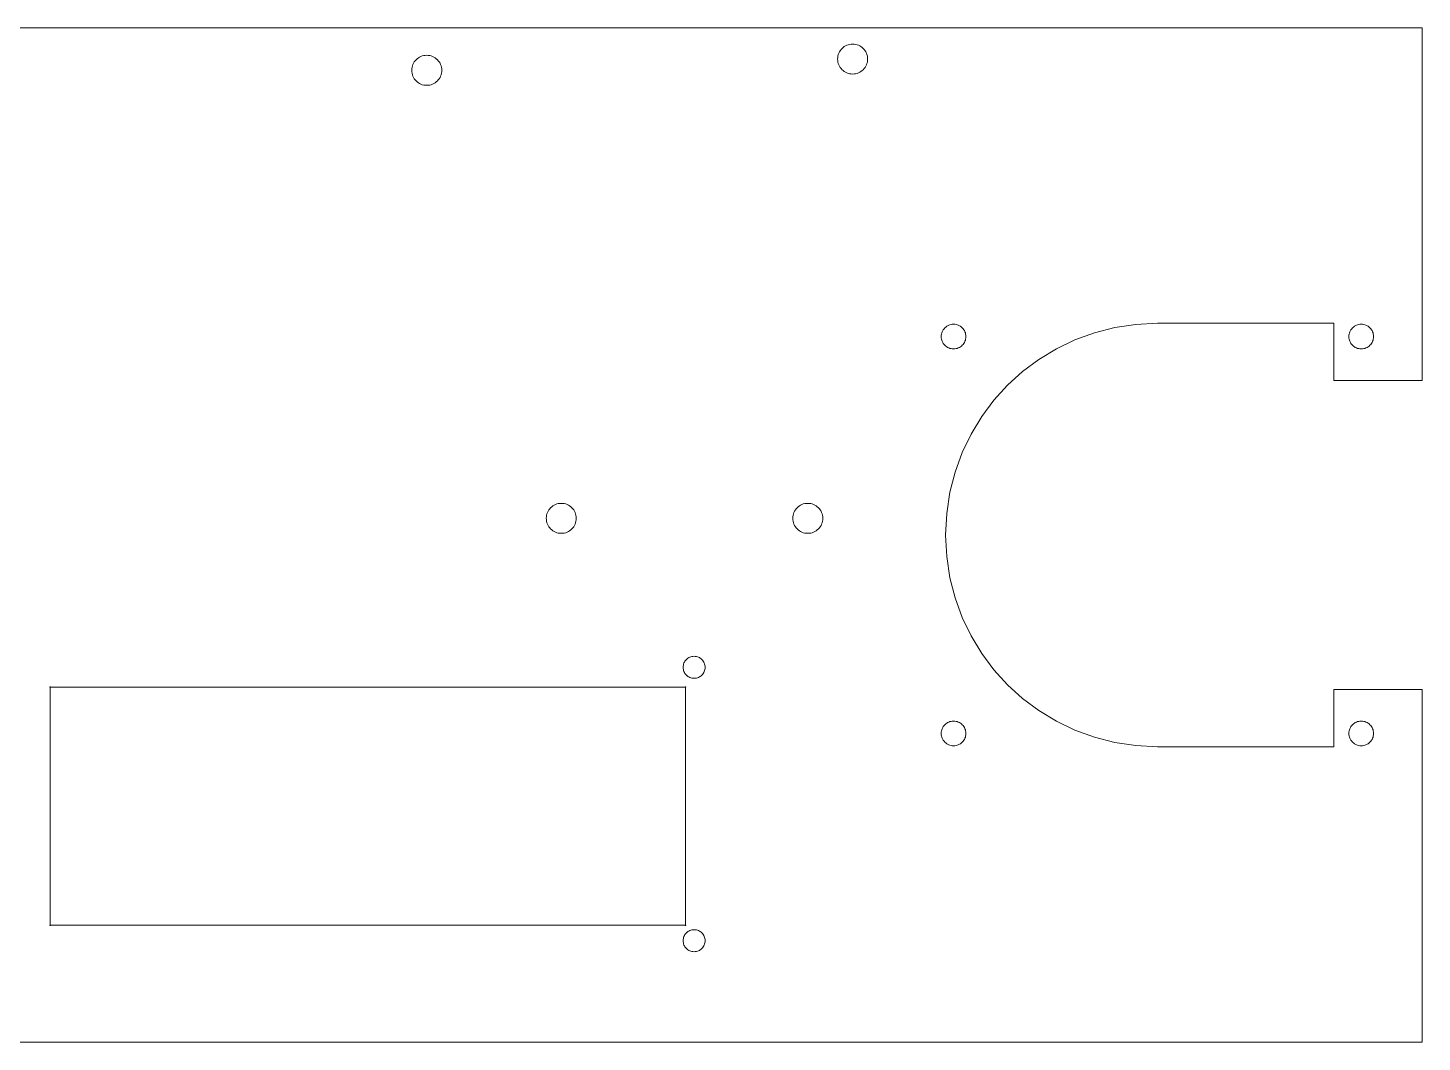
# Model space of a CAD drawing. Header units: inches. Extents: x 182 to 432, y 338 to 454.
# Drawn here: x 273.5 to 431.5, y 338.5 to 453.5 of the extents above; entities that cross this region are included whole.
import ezdxf

# ---------------------------------------------------------------- set-up
doc = ezdxf.new("R2010")
doc.units = ezdxf.units.IN
doc.header["$MEASUREMENT"] = 0
doc.layers.add('20', color=7, linetype='Continuous')

# ---------------------------------------------------------------- blocks, each defined once
blk = doc.blocks.new('block 2')
at = {"layer": '20', "color": 7, "lineweight": 5, "true_color": 0xffffff}
blk.add_lwpolyline([(181.5, 338.5), (197.125, 338.5), (212.75, 338.5), (228.375, 338.5), (244, 338.5), (259.625, 338.5), (275.25, 338.5), (290.875, 338.5), (306.5, 338.5), (322.125, 338.5), (337.75, 338.5), (353.375, 338.5), (369, 338.5), (384.625, 338.5), (400.25, 338.5), (415.875, 338.5), (431.5, 338.5)], dxfattribs=at)
blk = doc.blocks.new('block 3')
at = {"layer": '20', "color": 7, "lineweight": 5, "true_color": 0xffffff}
blk.add_lwpolyline([(431.5, 338.5), (431.5, 341), (431.5, 343.5), (431.5, 346), (431.5, 348.5), (431.5, 351), (431.5, 353.5), (431.5, 356), (431.5, 358.5), (431.5, 361), (431.5, 363.5), (431.5, 366), (431.5, 368.5), (431.5, 371), (431.5, 373.5), (431.5, 376), (431.5, 378.5)], dxfattribs=at)
blk = doc.blocks.new('block 4')
at = {"layer": '20', "color": 7, "lineweight": 5, "true_color": 0xffffff}
blk.add_lwpolyline([(431.5, 413.5), (431.5, 416), (431.5, 418.5), (431.5, 421), (431.5, 423.5), (431.5, 426), (431.5, 428.5), (431.5, 431), (431.5, 433.5), (431.5, 436), (431.5, 438.5), (431.5, 441), (431.5, 443.5), (431.5, 446), (431.5, 448.5), (431.5, 451), (431.5, 453.5)], dxfattribs=at)
blk = doc.blocks.new('block 5')
at = {"layer": '20', "color": 7, "lineweight": 5, "true_color": 0xffffff}
blk.add_lwpolyline([(431.5, 453.5), (416.28125, 453.5), (401.0625, 453.5), (385.84375, 453.5), (370.625, 453.5), (355.40625, 453.5), (340.1875, 453.5), (324.96875, 453.5), (309.75, 453.5), (294.53125, 453.5), (279.3125, 453.5), (264.09375, 453.5), (248.875, 453.5), (233.65625, 453.5), (218.4375, 453.5), (203.21875, 453.5), (188, 453.5)], dxfattribs=at)
blk = doc.blocks.new('block 10')
at = {"layer": '20', "color": 7, "lineweight": 5, "true_color": 0xffffff}
blk.add_lwpolyline([(401.5, 420), (399.05, 419.88), (396.66, 419.51), (394.36, 418.92), (392.16, 418.11), (390.06, 417.1), (388.08, 415.9), (386.23, 414.52), (384.53, 412.97), (382.98, 411.27), (381.6, 409.42), (380.4, 407.44), (379.39, 405.34), (378.58, 403.14), (377.99, 400.84), (377.62, 398.45), (377.5, 396), (377.62, 393.55), (377.99, 391.16), (378.58, 388.86), (379.39, 386.66), (380.4, 384.56), (381.6, 382.58), (382.98, 380.73), (384.53, 379.03), (386.23, 377.48), (388.08, 376.1), (390.06, 374.9), (392.16, 373.89), (394.36, 373.08), (396.66, 372.49), (399.05, 372.12), (401.5, 372)], dxfattribs=at)
blk = doc.blocks.new('block 11')
at = {"layer": '20', "color": 7, "lineweight": 5, "true_color": 0xffffff}
blk.add_lwpolyline([(401.5, 420), (402.75, 420), (404, 420), (405.25, 420), (406.5, 420), (407.75, 420), (409, 420), (410.25, 420), (411.5, 420), (412.75, 420), (414, 420), (415.25, 420), (416.5, 420), (417.75, 420), (419, 420), (420.25, 420), (421.5, 420)], dxfattribs=at)
blk = doc.blocks.new('block 12')
at = {"layer": '20', "color": 7, "lineweight": 5, "true_color": 0xffffff}
blk.add_lwpolyline([(421.5, 420), (421.5, 419.59375), (421.5, 419.1875), (421.5, 418.78125), (421.5, 418.375), (421.5, 417.96875), (421.5, 417.5625), (421.5, 417.15625), (421.5, 416.75), (421.5, 416.34375), (421.5, 415.9375), (421.5, 415.53125), (421.5, 415.125), (421.5, 414.71875), (421.5, 414.3125), (421.5, 413.90625), (421.5, 413.5)], dxfattribs=at)
blk = doc.blocks.new('block 13')
at = {"layer": '20', "color": 7, "lineweight": 5, "true_color": 0xffffff}
blk.add_lwpolyline([(421.5, 413.5), (422.125, 413.5), (422.75, 413.5), (423.375, 413.5), (424, 413.5), (424.625, 413.5), (425.25, 413.5), (425.875, 413.5), (426.5, 413.5), (427.125, 413.5), (427.75, 413.5), (428.375, 413.5), (429, 413.5), (429.625, 413.5), (430.25, 413.5), (430.875, 413.5), (431.5, 413.5)], dxfattribs=at)
blk = doc.blocks.new('block 14')
at = {"layer": '20', "color": 7, "lineweight": 5, "true_color": 0xffffff}
blk.add_lwpolyline([(401.5, 372), (402.75, 372), (404, 372), (405.25, 372), (406.5, 372), (407.75, 372), (409, 372), (410.25, 372), (411.5, 372), (412.75, 372), (414, 372), (415.25, 372), (416.5, 372), (417.75, 372), (419, 372), (420.25, 372), (421.5, 372)], dxfattribs=at)
blk = doc.blocks.new('block 15')
at = {"layer": '20', "color": 7, "lineweight": 5, "true_color": 0xffffff}
blk.add_lwpolyline([(421.5, 372), (421.5, 372.40625), (421.5, 372.8125), (421.5, 373.21875), (421.5, 373.625), (421.5, 374.03125), (421.5, 374.4375), (421.5, 374.84375), (421.5, 375.25), (421.5, 375.65625), (421.5, 376.0625), (421.5, 376.46875), (421.5, 376.875), (421.5, 377.28125), (421.5, 377.6875), (421.5, 378.09375), (421.5, 378.5)], dxfattribs=at)
blk = doc.blocks.new('block 16')
at = {"layer": '20', "color": 7, "lineweight": 5, "true_color": 0xffffff}
blk.add_lwpolyline([(421.5, 378.5), (422.125, 378.5), (422.75, 378.5), (423.375, 378.5), (424, 378.5), (424.625, 378.5), (425.25, 378.5), (425.875, 378.5), (426.5, 378.5), (427.125, 378.5), (427.75, 378.5), (428.375, 378.5), (429, 378.5), (429.625, 378.5), (430.25, 378.5), (430.875, 378.5), (431.5, 378.5)], dxfattribs=at)
blk = doc.blocks.new('block 24')
at = {"layer": '20', "color": 7, "lineweight": 5, "true_color": 0xffffff}
blk.add_lwpolyline([(276.02, 351.75), (280.52, 351.75), (285.02, 351.75), (289.52, 351.75), (294.02, 351.75), (298.52, 351.75), (303.02, 351.75), (307.52, 351.75), (312.02, 351.75), (316.52, 351.75), (321.02, 351.75), (325.52, 351.75), (330.02, 351.75), (334.52, 351.75), (339.02, 351.75), (343.52, 351.75), (348.02, 351.75)], dxfattribs=at)
blk = doc.blocks.new('block 25')
at = {"layer": '20', "color": 7, "lineweight": 5, "true_color": 0xffffff}
blk.add_lwpolyline([(348.02, 351.73), (348.02, 351.73), (348.03, 351.73), (348.03, 351.73), (348.03, 351.73), (348.03, 351.73), (348.03, 351.73), (348.04, 351.73), (348.04, 351.73), (348.04, 351.73), (348.04, 351.74), (348.04, 351.74), (348.04, 351.74), (348.04, 351.74), (348.04, 351.74), (348.04, 351.75), (348.05, 351.75), (348.04, 351.75), (348.04, 351.76), (348.04, 351.76), (348.04, 351.76), (348.04, 351.76), (348.04, 351.76), (348.04, 351.77), (348.04, 351.77), (348.04, 351.77), (348.03, 351.77), (348.03, 351.77), (348.03, 351.77), (348.03, 351.77), (348.03, 351.77), (348.02, 351.77), (348.02, 351.77)], dxfattribs=at)
blk = doc.blocks.new('block 26')
at = {"layer": '20', "color": 7, "lineweight": 5, "true_color": 0xffffff}
blk.add_lwpolyline([(276.02, 351.77), (276.02, 351.77), (276.01, 351.77), (276.01, 351.77), (276.01, 351.77), (276.01, 351.77), (276.01, 351.77), (276, 351.77), (276, 351.77), (276, 351.77), (276, 351.76), (276, 351.76), (276, 351.76), (276, 351.76), (276, 351.76), (276, 351.75), (275.99, 351.75), (276, 351.75), (276, 351.74), (276, 351.74), (276, 351.74), (276, 351.74), (276, 351.74), (276, 351.73), (276, 351.73), (276, 351.73), (276.01, 351.73), (276.01, 351.73), (276.01, 351.73), (276.01, 351.73), (276.01, 351.73), (276.02, 351.73), (276.02, 351.73)], dxfattribs=at)
blk = doc.blocks.new('block 27')
at = {"layer": '20', "color": 7, "lineweight": 5, "true_color": 0xffffff}
blk.add_lwpolyline([(348.02, 351.75), (348.02, 353.4375), (348.02, 355.125), (348.02, 356.8125), (348.02, 358.5), (348.02, 360.1875), (348.02, 361.875), (348.02, 363.5625), (348.02, 365.25), (348.02, 366.9375), (348.02, 368.625), (348.02, 370.3125), (348.02, 372), (348.02, 373.6875), (348.02, 375.375), (348.02, 377.0625), (348.02, 378.75)], dxfattribs=at)
blk = doc.blocks.new('block 28')
at = {"layer": '20', "color": 7, "lineweight": 5, "true_color": 0xffffff}
blk.add_lwpolyline([(348.05, 378.75), (348.04, 378.75), (348.04, 378.76), (348.04, 378.76), (348.04, 378.76), (348.04, 378.76), (348.04, 378.76), (348.04, 378.77), (348.04, 378.77), (348.04, 378.77), (348.03, 378.77), (348.03, 378.77), (348.03, 378.77), (348.03, 378.77), (348.03, 378.77), (348.02, 378.77), (348.02, 378.77), (348.02, 378.77), (348.01, 378.77), (348.01, 378.77), (348.01, 378.77), (348.01, 378.77), (348.01, 378.77), (348, 378.77), (348, 378.77), (348, 378.77), (348, 378.76), (348, 378.76), (348, 378.76), (348, 378.76), (348, 378.76), (348, 378.75), (348, 378.75)], dxfattribs=at)
blk = doc.blocks.new('block 29')
at = {"layer": '20', "color": 7, "lineweight": 5, "true_color": 0xffffff}
blk.add_lwpolyline([(348, 351.75), (348, 351.75), (348, 351.74), (348, 351.74), (348, 351.74), (348, 351.74), (348, 351.74), (348, 351.73), (348, 351.73), (348, 351.73), (348.01, 351.73), (348.01, 351.73), (348.01, 351.73), (348.01, 351.73), (348.01, 351.73), (348.02, 351.73), (348.02, 351.73), (348.02, 351.73), (348.03, 351.73), (348.03, 351.73), (348.03, 351.73), (348.03, 351.73), (348.03, 351.73), (348.04, 351.73), (348.04, 351.73), (348.04, 351.73), (348.04, 351.74), (348.04, 351.74), (348.04, 351.74), (348.04, 351.74), (348.04, 351.74), (348.04, 351.75), (348.05, 351.75)], dxfattribs=at)
blk = doc.blocks.new('block 30')
at = {"layer": '20', "color": 7, "lineweight": 5, "true_color": 0xffffff}
blk.add_lwpolyline([(348.02, 378.75), (343.52, 378.75), (339.02, 378.75), (334.52, 378.75), (330.02, 378.75), (325.52, 378.75), (321.02, 378.75), (316.52, 378.75), (312.02, 378.75), (307.52, 378.75), (303.02, 378.75), (298.52, 378.75), (294.02, 378.75), (289.52, 378.75), (285.02, 378.75), (280.52, 378.75), (276.02, 378.75)], dxfattribs=at)
blk = doc.blocks.new('block 31')
at = {"layer": '20', "color": 7, "lineweight": 5, "true_color": 0xffffff}
blk.add_lwpolyline([(276.02, 378.77), (276.02, 378.77), (276.01, 378.77), (276.01, 378.77), (276.01, 378.77), (276.01, 378.77), (276.01, 378.77), (276, 378.77), (276, 378.77), (276, 378.77), (276, 378.76), (276, 378.76), (276, 378.76), (276, 378.76), (276, 378.76), (276, 378.75), (275.99, 378.75), (276, 378.75), (276, 378.74), (276, 378.74), (276, 378.74), (276, 378.74), (276, 378.74), (276, 378.73), (276, 378.73), (276, 378.73), (276.01, 378.73), (276.01, 378.73), (276.01, 378.73), (276.01, 378.73), (276.01, 378.73), (276.02, 378.73), (276.02, 378.73)], dxfattribs=at)
blk = doc.blocks.new('block 32')
at = {"layer": '20', "color": 7, "lineweight": 5, "true_color": 0xffffff}
blk.add_lwpolyline([(348.02, 378.73), (348.02, 378.73), (348.03, 378.73), (348.03, 378.73), (348.03, 378.73), (348.03, 378.73), (348.03, 378.73), (348.04, 378.73), (348.04, 378.73), (348.04, 378.73), (348.04, 378.74), (348.04, 378.74), (348.04, 378.74), (348.04, 378.74), (348.04, 378.74), (348.04, 378.75), (348.05, 378.75), (348.04, 378.75), (348.04, 378.76), (348.04, 378.76), (348.04, 378.76), (348.04, 378.76), (348.04, 378.76), (348.04, 378.77), (348.04, 378.77), (348.04, 378.77), (348.03, 378.77), (348.03, 378.77), (348.03, 378.77), (348.03, 378.77), (348.03, 378.77), (348.02, 378.77), (348.02, 378.77)], dxfattribs=at)
blk = doc.blocks.new('block 33')
at = {"layer": '20', "color": 7, "lineweight": 5, "true_color": 0xffffff}
blk.add_lwpolyline([(276.02, 378.75), (276.02, 377.0625), (276.02, 375.375), (276.02, 373.6875), (276.02, 372), (276.02, 370.3125), (276.02, 368.625), (276.02, 366.9375), (276.02, 365.25), (276.02, 363.5625), (276.02, 361.875), (276.02, 360.1875), (276.02, 358.5), (276.02, 356.8125), (276.02, 355.125), (276.02, 353.4375), (276.02, 351.75)], dxfattribs=at)
blk = doc.blocks.new('block 34')
at = {"layer": '20', "color": 7, "lineweight": 5, "true_color": 0xffffff}
blk.add_lwpolyline([(275.99, 351.75), (276, 351.75), (276, 351.74), (276, 351.74), (276, 351.74), (276, 351.74), (276, 351.74), (276, 351.73), (276, 351.73), (276, 351.73), (276.01, 351.73), (276.01, 351.73), (276.01, 351.73), (276.01, 351.73), (276.01, 351.73), (276.02, 351.73), (276.02, 351.73), (276.02, 351.73), (276.03, 351.73), (276.03, 351.73), (276.03, 351.73), (276.03, 351.73), (276.03, 351.73), (276.04, 351.73), (276.04, 351.73), (276.04, 351.73), (276.04, 351.74), (276.04, 351.74), (276.04, 351.74), (276.04, 351.74), (276.04, 351.74), (276.04, 351.75), (276.05, 351.75)], dxfattribs=at)
blk = doc.blocks.new('block 35')
at = {"layer": '20', "color": 7, "lineweight": 5, "true_color": 0xffffff}
blk.add_lwpolyline([(276.05, 378.75), (276.04, 378.75), (276.04, 378.76), (276.04, 378.76), (276.04, 378.76), (276.04, 378.76), (276.04, 378.76), (276.04, 378.77), (276.04, 378.77), (276.04, 378.77), (276.03, 378.77), (276.03, 378.77), (276.03, 378.77), (276.03, 378.77), (276.03, 378.77), (276.02, 378.77), (276.02, 378.77), (276.02, 378.77), (276.01, 378.77), (276.01, 378.77), (276.01, 378.77), (276.01, 378.77), (276.01, 378.77), (276, 378.77), (276, 378.77), (276, 378.77), (276, 378.76), (276, 378.76), (276, 378.76), (276, 378.76), (276, 378.76), (276, 378.75), (275.99, 378.75)], dxfattribs=at)
blk = doc.blocks.new('block 38')
at = {"layer": '20', "color": 7, "lineweight": 5, "true_color": 0xffffff}
blk.add_lwpolyline([(349, 348.75), (349.13, 348.76), (349.25, 348.78), (349.37, 348.81), (349.49, 348.85), (349.6, 348.9), (349.7, 348.96), (349.8, 349.04), (349.88, 349.12), (349.96, 349.2), (350.04, 349.3), (350.1, 349.4), (350.15, 349.51), (350.19, 349.63), (350.22, 349.75), (350.24, 349.87), (350.25, 350), (350.24, 350.13), (350.22, 350.25), (350.19, 350.37), (350.15, 350.49), (350.1, 350.6), (350.04, 350.7), (349.96, 350.8), (349.88, 350.88), (349.8, 350.96), (349.7, 351.04), (349.6, 351.1), (349.49, 351.15), (349.37, 351.19), (349.25, 351.22), (349.13, 351.24), (349, 351.25), (348.87, 351.24), (348.75, 351.22), (348.63, 351.19), (348.51, 351.15), (348.4, 351.1), (348.3, 351.04), (348.2, 350.96), (348.12, 350.88), (348.04, 350.8), (347.96, 350.7), (347.9, 350.6), (347.85, 350.49), (347.81, 350.37), (347.78, 350.25), (347.76, 350.13), (347.75, 350), (347.76, 349.87), (347.78, 349.75), (347.81, 349.63), (347.85, 349.51), (347.9, 349.4), (347.96, 349.3), (348.04, 349.2), (348.12, 349.12), (348.2, 349.04), (348.3, 348.96), (348.4, 348.9), (348.51, 348.85), (348.63, 348.81), (348.75, 348.78), (348.87, 348.76), (349, 348.75)], dxfattribs=at)
blk = doc.blocks.new('block 39')
at = {"layer": '20', "color": 7, "lineweight": 5, "true_color": 0xffffff}
blk.add_lwpolyline([(349, 379.75), (349.13, 379.76), (349.25, 379.78), (349.37, 379.81), (349.49, 379.85), (349.6, 379.9), (349.7, 379.96), (349.8, 380.04), (349.88, 380.12), (349.96, 380.2), (350.04, 380.3), (350.1, 380.4), (350.15, 380.51), (350.19, 380.63), (350.22, 380.75), (350.24, 380.87), (350.25, 381), (350.24, 381.13), (350.22, 381.25), (350.19, 381.37), (350.15, 381.49), (350.1, 381.6), (350.04, 381.7), (349.96, 381.8), (349.88, 381.88), (349.8, 381.96), (349.7, 382.04), (349.6, 382.1), (349.49, 382.15), (349.37, 382.19), (349.25, 382.22), (349.13, 382.24), (349, 382.25), (348.87, 382.24), (348.75, 382.22), (348.63, 382.19), (348.51, 382.15), (348.4, 382.1), (348.3, 382.04), (348.2, 381.96), (348.12, 381.88), (348.04, 381.8), (347.96, 381.7), (347.9, 381.6), (347.85, 381.49), (347.81, 381.37), (347.78, 381.25), (347.76, 381.13), (347.75, 381), (347.76, 380.87), (347.78, 380.75), (347.81, 380.63), (347.85, 380.51), (347.9, 380.4), (347.96, 380.3), (348.04, 380.2), (348.12, 380.12), (348.2, 380.04), (348.3, 379.96), (348.4, 379.9), (348.51, 379.85), (348.63, 379.81), (348.75, 379.78), (348.87, 379.76), (349, 379.75)], dxfattribs=at)
blk = doc.blocks.new('block 44')
at = {"layer": '20', "color": 7, "lineweight": 5, "true_color": 0xffffff}
blk.add_lwpolyline([(366.96, 448.26), (367.13, 448.27), (367.3, 448.29), (367.47, 448.33), (367.62, 448.39), (367.77, 448.46), (367.91, 448.55), (368.04, 448.65), (368.16, 448.76), (368.27, 448.88), (368.37, 449.01), (368.46, 449.15), (368.53, 449.3), (368.59, 449.45), (368.63, 449.62), (368.65, 449.79), (368.66, 449.96), (368.65, 450.13), (368.63, 450.3), (368.59, 450.47), (368.53, 450.62), (368.46, 450.77), (368.37, 450.91), (368.27, 451.04), (368.16, 451.16), (368.04, 451.27), (367.91, 451.37), (367.77, 451.46), (367.62, 451.53), (367.47, 451.59), (367.3, 451.63), (367.13, 451.65), (366.96, 451.66), (366.79, 451.65), (366.62, 451.63), (366.45, 451.59), (366.3, 451.53), (366.15, 451.46), (366.01, 451.37), (365.88, 451.27), (365.76, 451.16), (365.65, 451.04), (365.55, 450.91), (365.46, 450.77), (365.39, 450.62), (365.33, 450.47), (365.29, 450.3), (365.27, 450.13), (365.26, 449.96), (365.27, 449.79), (365.29, 449.62), (365.33, 449.45), (365.39, 449.3), (365.46, 449.15), (365.55, 449.01), (365.65, 448.88), (365.76, 448.76), (365.88, 448.65), (366.01, 448.55), (366.15, 448.46), (366.3, 448.39), (366.45, 448.33), (366.62, 448.29), (366.79, 448.27), (366.96, 448.26)], dxfattribs=at)
blk = doc.blocks.new('block 45')
at = {"layer": '20', "color": 7, "lineweight": 5, "true_color": 0xffffff}
blk.add_lwpolyline([(318.7, 446.99), (318.87, 447), (319.04, 447.02), (319.21, 447.06), (319.36, 447.12), (319.51, 447.19), (319.65, 447.28), (319.78, 447.38), (319.9, 447.49), (320.01, 447.61), (320.11, 447.74), (320.2, 447.88), (320.27, 448.03), (320.33, 448.18), (320.37, 448.35), (320.39, 448.52), (320.4, 448.69), (320.39, 448.86), (320.37, 449.03), (320.33, 449.2), (320.27, 449.35), (320.2, 449.5), (320.11, 449.64), (320.01, 449.77), (319.9, 449.89), (319.78, 450), (319.65, 450.1), (319.51, 450.19), (319.36, 450.26), (319.21, 450.32), (319.04, 450.36), (318.87, 450.38), (318.7, 450.39), (318.53, 450.38), (318.36, 450.36), (318.19, 450.32), (318.04, 450.26), (317.89, 450.19), (317.75, 450.1), (317.62, 450), (317.5, 449.89), (317.39, 449.77), (317.29, 449.64), (317.2, 449.5), (317.13, 449.35), (317.07, 449.2), (317.03, 449.03), (317.01, 448.86), (317, 448.69), (317.01, 448.52), (317.03, 448.35), (317.07, 448.18), (317.13, 448.03), (317.2, 447.88), (317.29, 447.74), (317.39, 447.61), (317.5, 447.49), (317.62, 447.38), (317.75, 447.28), (317.89, 447.19), (318.04, 447.12), (318.19, 447.06), (318.36, 447.02), (318.53, 447), (318.7, 446.99)], dxfattribs=at)
blk = doc.blocks.new('block 46')
at = {"layer": '20', "color": 7, "lineweight": 5, "true_color": 0xffffff}
blk.add_lwpolyline([(361.88, 396.19), (362.05, 396.2), (362.22, 396.22), (362.39, 396.26), (362.54, 396.32), (362.69, 396.39), (362.83, 396.48), (362.96, 396.58), (363.08, 396.69), (363.19, 396.81), (363.29, 396.94), (363.38, 397.08), (363.45, 397.23), (363.51, 397.38), (363.55, 397.55), (363.57, 397.72), (363.58, 397.89), (363.57, 398.06), (363.55, 398.23), (363.51, 398.4), (363.45, 398.55), (363.38, 398.7), (363.29, 398.84), (363.19, 398.97), (363.08, 399.09), (362.96, 399.2), (362.83, 399.3), (362.69, 399.39), (362.54, 399.46), (362.39, 399.52), (362.22, 399.56), (362.05, 399.58), (361.88, 399.59), (361.71, 399.58), (361.54, 399.56), (361.37, 399.52), (361.22, 399.46), (361.07, 399.39), (360.93, 399.3), (360.8, 399.2), (360.68, 399.09), (360.57, 398.97), (360.47, 398.84), (360.38, 398.7), (360.31, 398.55), (360.25, 398.4), (360.21, 398.23), (360.19, 398.06), (360.18, 397.89), (360.19, 397.72), (360.21, 397.55), (360.25, 397.38), (360.31, 397.23), (360.38, 397.08), (360.47, 396.94), (360.57, 396.81), (360.68, 396.69), (360.8, 396.58), (360.93, 396.48), (361.07, 396.39), (361.22, 396.32), (361.37, 396.26), (361.54, 396.22), (361.71, 396.2), (361.88, 396.19)], dxfattribs=at)
blk = doc.blocks.new('block 47')
at = {"layer": '20', "color": 7, "lineweight": 5, "true_color": 0xffffff}
blk.add_lwpolyline([(333.94, 396.19), (334.11, 396.2), (334.28, 396.22), (334.45, 396.26), (334.6, 396.32), (334.75, 396.39), (334.89, 396.48), (335.02, 396.58), (335.14, 396.69), (335.25, 396.81), (335.35, 396.94), (335.44, 397.08), (335.51, 397.23), (335.57, 397.38), (335.61, 397.55), (335.63, 397.72), (335.64, 397.89), (335.63, 398.06), (335.61, 398.23), (335.57, 398.4), (335.51, 398.55), (335.44, 398.7), (335.35, 398.84), (335.25, 398.97), (335.14, 399.09), (335.02, 399.2), (334.89, 399.3), (334.75, 399.39), (334.6, 399.46), (334.45, 399.52), (334.28, 399.56), (334.11, 399.58), (333.94, 399.59), (333.77, 399.58), (333.6, 399.56), (333.43, 399.52), (333.28, 399.46), (333.13, 399.39), (332.99, 399.3), (332.86, 399.2), (332.74, 399.09), (332.63, 398.97), (332.53, 398.84), (332.44, 398.7), (332.37, 398.55), (332.31, 398.4), (332.27, 398.23), (332.25, 398.06), (332.24, 397.89), (332.25, 397.72), (332.27, 397.55), (332.31, 397.38), (332.37, 397.23), (332.44, 397.08), (332.53, 396.94), (332.63, 396.81), (332.74, 396.69), (332.86, 396.58), (332.99, 396.48), (333.13, 396.39), (333.28, 396.32), (333.43, 396.26), (333.6, 396.22), (333.77, 396.2), (333.94, 396.19)], dxfattribs=at)
blk = doc.blocks.new('block 48')
at = {"layer": '20', "color": 7, "lineweight": 5, "true_color": 0xffffff}
blk.add_open_spline([(377, 418.5), (377, 418.5), (377.01, 418.64), (377.01, 418.64), (377.01, 418.64), (377.03, 418.78), (377.03, 418.78), (377.03, 418.78), (377.06, 418.92), (377.06, 418.92), (377.06, 418.92), (377.11, 419.04), (377.11, 419.04), (377.11, 419.04), (377.17, 419.17), (377.17, 419.17), (377.17, 419.17), (377.24, 419.28), (377.24, 419.28), (377.24, 419.28), (377.32, 419.39), (377.32, 419.39), (377.32, 419.39), (377.41, 419.49), (377.41, 419.49), (377.41, 419.49), (377.51, 419.58), (377.51, 419.58), (377.51, 419.58), (377.62, 419.66), (377.62, 419.66), (377.62, 419.66), (377.73, 419.73), (377.73, 419.73), (377.73, 419.73), (377.86, 419.79), (377.86, 419.79), (377.86, 419.79), (377.98, 419.84), (377.98, 419.84), (377.98, 419.84), (378.12, 419.87), (378.12, 419.87), (378.12, 419.87), (378.26, 419.89), (378.26, 419.89), (378.26, 419.89), (378.4, 419.9), (378.4, 419.9), (378.4, 419.9), (378.54, 419.89), (378.54, 419.89), (378.54, 419.89), (378.68, 419.87), (378.68, 419.87), (378.68, 419.87), (378.82, 419.84), (378.82, 419.84), (378.82, 419.84), (378.94, 419.79), (378.94, 419.79), (378.94, 419.79), (379.07, 419.73), (379.07, 419.73), (379.07, 419.73), (379.18, 419.66), (379.18, 419.66), (379.18, 419.66), (379.29, 419.58), (379.29, 419.58), (379.29, 419.58), (379.39, 419.49), (379.39, 419.49), (379.39, 419.49), (379.48, 419.39), (379.48, 419.39), (379.48, 419.39), (379.56, 419.28), (379.56, 419.28), (379.56, 419.28), (379.63, 419.17), (379.63, 419.17), (379.63, 419.17), (379.69, 419.04), (379.69, 419.04), (379.69, 419.04), (379.74, 418.92), (379.74, 418.92), (379.74, 418.92), (379.77, 418.78), (379.77, 418.78), (379.77, 418.78), (379.79, 418.64), (379.79, 418.64), (379.79, 418.64), (379.8, 418.5), (379.8, 418.5), (379.8, 418.5), (379.79, 418.36), (379.79, 418.36), (379.79, 418.36), (379.77, 418.22), (379.77, 418.22), (379.77, 418.22), (379.74, 418.08), (379.74, 418.08), (379.74, 418.08), (379.69, 417.96), (379.69, 417.96), (379.69, 417.96), (379.63, 417.83), (379.63, 417.83), (379.63, 417.83), (379.56, 417.72), (379.56, 417.72), (379.56, 417.72), (379.48, 417.61), (379.48, 417.61), (379.48, 417.61), (379.39, 417.51), (379.39, 417.51), (379.39, 417.51), (379.29, 417.42), (379.29, 417.42), (379.29, 417.42), (379.18, 417.34), (379.18, 417.34), (379.18, 417.34), (379.07, 417.27), (379.07, 417.27), (379.07, 417.27), (378.94, 417.21), (378.94, 417.21), (378.94, 417.21), (378.82, 417.16), (378.82, 417.16), (378.82, 417.16), (378.68, 417.13), (378.68, 417.13), (378.68, 417.13), (378.54, 417.11), (378.54, 417.11), (378.54, 417.11), (378.4, 417.1), (378.4, 417.1), (378.4, 417.1), (378.26, 417.11), (378.26, 417.11), (378.26, 417.11), (378.12, 417.13), (378.12, 417.13), (378.12, 417.13), (377.98, 417.16), (377.98, 417.16), (377.98, 417.16), (377.86, 417.21), (377.86, 417.21), (377.86, 417.21), (377.73, 417.27), (377.73, 417.27), (377.73, 417.27), (377.62, 417.34), (377.62, 417.34), (377.62, 417.34), (377.51, 417.42), (377.51, 417.42), (377.51, 417.42), (377.41, 417.51), (377.41, 417.51), (377.41, 417.51), (377.32, 417.61), (377.32, 417.61), (377.32, 417.61), (377.24, 417.72), (377.24, 417.72), (377.24, 417.72), (377.17, 417.83), (377.17, 417.83), (377.17, 417.83), (377.11, 417.96), (377.11, 417.96), (377.11, 417.96), (377.06, 418.08), (377.06, 418.08), (377.06, 418.08), (377.03, 418.22), (377.03, 418.22), (377.03, 418.22), (377.01, 418.36), (377.01, 418.36), (377.01, 418.36), (377, 418.5), (377, 418.5), (377, 418.5), (377, 418.5), (377, 418.5), (377, 418.5), (377, 418.5), (377, 418.5), (377, 418.5), (377, 418.5), (377, 418.5), (377, 418.5), (377, 418.5), (377, 418.5), (377, 418.5), (377, 418.5), (377, 418.5), (377, 418.5), (377, 418.5), (377, 418.5), (377, 418.5), (377, 418.5), (377, 418.5), (377, 418.5), (377, 418.5), (377, 418.5), (377, 418.5), (377, 418.5), (377, 418.5), (377, 418.5), (377, 418.5), (377, 418.5), (377, 418.5), (377, 418.5), (377, 418.5), (377, 418.5), (377, 418.5), (377, 418.5), (377, 418.5), (377, 418.5), (377, 418.5), (377, 418.5), (377, 418.5), (377, 418.5), (377, 418.5), (377, 418.5), (377, 418.5), (377, 418.5), (377, 418.5), (377, 418.5), (377, 418.5), (377, 418.5), (377, 418.5)], degree=3, knots=[0, 0, 0, 0, 1, 1, 1, 2, 2, 2, 3, 3, 3, 4, 4, 4, 5, 5, 5, 6, 6, 6, 7, 7, 7, 8, 8, 8, 9, 9, 9, 10, 10, 10, 11, 11, 11, 12, 12, 12, 13, 13, 13, 14, 14, 14, 15, 15, 15, 16, 16, 16, 17, 17, 17, 18, 18, 18, 19, 19, 19, 20, 20, 20, 21, 21, 21, 22, 22, 22, 23, 23, 23, 24, 24, 24, 25, 25, 25, 26, 26, 26, 27, 27, 27, 28, 28, 28, 29, 29, 29, 30, 30, 30, 31, 31, 31, 32, 32, 32, 33, 33, 33, 34, 34, 34, 35, 35, 35, 36, 36, 36, 37, 37, 37, 38, 38, 38, 39, 39, 39, 40, 40, 40, 41, 41, 41, 42, 42, 42, 43, 43, 43, 44, 44, 44, 45, 45, 45, 46, 46, 46, 47, 47, 47, 48, 48, 48, 49, 49, 49, 50, 50, 50, 51, 51, 51, 52, 52, 52, 53, 53, 53, 54, 54, 54, 55, 55, 55, 56, 56, 56, 57, 57, 57, 58, 58, 58, 59, 59, 59, 60, 60, 60, 61, 61, 61, 62, 62, 62, 63, 63, 63, 64, 64, 64, 65, 65, 65, 66, 66, 66, 67, 67, 67, 68, 68, 68, 69, 69, 69, 70, 70, 70, 71, 71, 71, 72, 72, 72, 73, 73, 73, 74, 74, 74, 75, 75, 75, 76, 76, 76, 77, 77, 77, 78, 78, 78, 79, 79, 79, 80, 80, 80, 81, 81, 81, 81], dxfattribs=at)
blk = doc.blocks.new('block 49')
at = {"layer": '20', "color": 7, "lineweight": 5, "true_color": 0xffffff}
blk.add_open_spline([(377, 373.5), (377, 373.5), (377.01, 373.64), (377.01, 373.64), (377.01, 373.64), (377.03, 373.78), (377.03, 373.78), (377.03, 373.78), (377.06, 373.92), (377.06, 373.92), (377.06, 373.92), (377.11, 374.04), (377.11, 374.04), (377.11, 374.04), (377.17, 374.17), (377.17, 374.17), (377.17, 374.17), (377.24, 374.28), (377.24, 374.28), (377.24, 374.28), (377.32, 374.39), (377.32, 374.39), (377.32, 374.39), (377.41, 374.49), (377.41, 374.49), (377.41, 374.49), (377.51, 374.58), (377.51, 374.58), (377.51, 374.58), (377.62, 374.66), (377.62, 374.66), (377.62, 374.66), (377.73, 374.73), (377.73, 374.73), (377.73, 374.73), (377.86, 374.79), (377.86, 374.79), (377.86, 374.79), (377.98, 374.84), (377.98, 374.84), (377.98, 374.84), (378.12, 374.87), (378.12, 374.87), (378.12, 374.87), (378.26, 374.89), (378.26, 374.89), (378.26, 374.89), (378.4, 374.9), (378.4, 374.9), (378.4, 374.9), (378.54, 374.89), (378.54, 374.89), (378.54, 374.89), (378.68, 374.87), (378.68, 374.87), (378.68, 374.87), (378.82, 374.84), (378.82, 374.84), (378.82, 374.84), (378.94, 374.79), (378.94, 374.79), (378.94, 374.79), (379.07, 374.73), (379.07, 374.73), (379.07, 374.73), (379.18, 374.66), (379.18, 374.66), (379.18, 374.66), (379.29, 374.58), (379.29, 374.58), (379.29, 374.58), (379.39, 374.49), (379.39, 374.49), (379.39, 374.49), (379.48, 374.39), (379.48, 374.39), (379.48, 374.39), (379.56, 374.28), (379.56, 374.28), (379.56, 374.28), (379.63, 374.17), (379.63, 374.17), (379.63, 374.17), (379.69, 374.04), (379.69, 374.04), (379.69, 374.04), (379.74, 373.92), (379.74, 373.92), (379.74, 373.92), (379.77, 373.78), (379.77, 373.78), (379.77, 373.78), (379.79, 373.64), (379.79, 373.64), (379.79, 373.64), (379.8, 373.5), (379.8, 373.5), (379.8, 373.5), (379.79, 373.36), (379.79, 373.36), (379.79, 373.36), (379.77, 373.22), (379.77, 373.22), (379.77, 373.22), (379.74, 373.08), (379.74, 373.08), (379.74, 373.08), (379.69, 372.96), (379.69, 372.96), (379.69, 372.96), (379.63, 372.83), (379.63, 372.83), (379.63, 372.83), (379.56, 372.72), (379.56, 372.72), (379.56, 372.72), (379.48, 372.61), (379.48, 372.61), (379.48, 372.61), (379.39, 372.51), (379.39, 372.51), (379.39, 372.51), (379.29, 372.42), (379.29, 372.42), (379.29, 372.42), (379.18, 372.34), (379.18, 372.34), (379.18, 372.34), (379.07, 372.27), (379.07, 372.27), (379.07, 372.27), (378.94, 372.21), (378.94, 372.21), (378.94, 372.21), (378.82, 372.16), (378.82, 372.16), (378.82, 372.16), (378.68, 372.13), (378.68, 372.13), (378.68, 372.13), (378.54, 372.11), (378.54, 372.11), (378.54, 372.11), (378.4, 372.1), (378.4, 372.1), (378.4, 372.1), (378.26, 372.11), (378.26, 372.11), (378.26, 372.11), (378.12, 372.13), (378.12, 372.13), (378.12, 372.13), (377.98, 372.16), (377.98, 372.16), (377.98, 372.16), (377.86, 372.21), (377.86, 372.21), (377.86, 372.21), (377.73, 372.27), (377.73, 372.27), (377.73, 372.27), (377.62, 372.34), (377.62, 372.34), (377.62, 372.34), (377.51, 372.42), (377.51, 372.42), (377.51, 372.42), (377.41, 372.51), (377.41, 372.51), (377.41, 372.51), (377.32, 372.61), (377.32, 372.61), (377.32, 372.61), (377.24, 372.72), (377.24, 372.72), (377.24, 372.72), (377.17, 372.83), (377.17, 372.83), (377.17, 372.83), (377.11, 372.96), (377.11, 372.96), (377.11, 372.96), (377.06, 373.08), (377.06, 373.08), (377.06, 373.08), (377.03, 373.22), (377.03, 373.22), (377.03, 373.22), (377.01, 373.36), (377.01, 373.36), (377.01, 373.36), (377, 373.5), (377, 373.5), (377, 373.5), (377, 373.5), (377, 373.5), (377, 373.5), (377, 373.5), (377, 373.5), (377, 373.5), (377, 373.5), (377, 373.5), (377, 373.5), (377, 373.5), (377, 373.5), (377, 373.5), (377, 373.5), (377, 373.5), (377, 373.5), (377, 373.5), (377, 373.5), (377, 373.5), (377, 373.5), (377, 373.5), (377, 373.5), (377, 373.5), (377, 373.5), (377, 373.5), (377, 373.5), (377, 373.5), (377, 373.5), (377, 373.5), (377, 373.5), (377, 373.5), (377, 373.5), (377, 373.5), (377, 373.5), (377, 373.5), (377, 373.5), (377, 373.5), (377, 373.5), (377, 373.5), (377, 373.5), (377, 373.5), (377, 373.5), (377, 373.5), (377, 373.5), (377, 373.5), (377, 373.5), (377, 373.5), (377, 373.5), (377, 373.5), (377, 373.5), (377, 373.5)], degree=3, knots=[0, 0, 0, 0, 1, 1, 1, 2, 2, 2, 3, 3, 3, 4, 4, 4, 5, 5, 5, 6, 6, 6, 7, 7, 7, 8, 8, 8, 9, 9, 9, 10, 10, 10, 11, 11, 11, 12, 12, 12, 13, 13, 13, 14, 14, 14, 15, 15, 15, 16, 16, 16, 17, 17, 17, 18, 18, 18, 19, 19, 19, 20, 20, 20, 21, 21, 21, 22, 22, 22, 23, 23, 23, 24, 24, 24, 25, 25, 25, 26, 26, 26, 27, 27, 27, 28, 28, 28, 29, 29, 29, 30, 30, 30, 31, 31, 31, 32, 32, 32, 33, 33, 33, 34, 34, 34, 35, 35, 35, 36, 36, 36, 37, 37, 37, 38, 38, 38, 39, 39, 39, 40, 40, 40, 41, 41, 41, 42, 42, 42, 43, 43, 43, 44, 44, 44, 45, 45, 45, 46, 46, 46, 47, 47, 47, 48, 48, 48, 49, 49, 49, 50, 50, 50, 51, 51, 51, 52, 52, 52, 53, 53, 53, 54, 54, 54, 55, 55, 55, 56, 56, 56, 57, 57, 57, 58, 58, 58, 59, 59, 59, 60, 60, 60, 61, 61, 61, 62, 62, 62, 63, 63, 63, 64, 64, 64, 65, 65, 65, 66, 66, 66, 67, 67, 67, 68, 68, 68, 69, 69, 69, 70, 70, 70, 71, 71, 71, 72, 72, 72, 73, 73, 73, 74, 74, 74, 75, 75, 75, 76, 76, 76, 77, 77, 77, 78, 78, 78, 79, 79, 79, 80, 80, 80, 81, 81, 81, 81], dxfattribs=at)
blk = doc.blocks.new('block 50')
at = {"layer": '20', "color": 7, "lineweight": 5, "true_color": 0xffffff}
blk.add_open_spline([(423.2, 373.5), (423.2, 373.5), (423.21, 373.64), (423.21, 373.64), (423.21, 373.64), (423.23, 373.78), (423.23, 373.78), (423.23, 373.78), (423.26, 373.92), (423.26, 373.92), (423.26, 373.92), (423.31, 374.04), (423.31, 374.04), (423.31, 374.04), (423.37, 374.17), (423.37, 374.17), (423.37, 374.17), (423.44, 374.28), (423.44, 374.28), (423.44, 374.28), (423.52, 374.39), (423.52, 374.39), (423.52, 374.39), (423.61, 374.49), (423.61, 374.49), (423.61, 374.49), (423.71, 374.58), (423.71, 374.58), (423.71, 374.58), (423.82, 374.66), (423.82, 374.66), (423.82, 374.66), (423.93, 374.73), (423.93, 374.73), (423.93, 374.73), (424.06, 374.79), (424.06, 374.79), (424.06, 374.79), (424.18, 374.84), (424.18, 374.84), (424.18, 374.84), (424.32, 374.87), (424.32, 374.87), (424.32, 374.87), (424.46, 374.89), (424.46, 374.89), (424.46, 374.89), (424.6, 374.9), (424.6, 374.9), (424.6, 374.9), (424.74, 374.89), (424.74, 374.89), (424.74, 374.89), (424.88, 374.87), (424.88, 374.87), (424.88, 374.87), (425.02, 374.84), (425.02, 374.84), (425.02, 374.84), (425.14, 374.79), (425.14, 374.79), (425.14, 374.79), (425.27, 374.73), (425.27, 374.73), (425.27, 374.73), (425.38, 374.66), (425.38, 374.66), (425.38, 374.66), (425.49, 374.58), (425.49, 374.58), (425.49, 374.58), (425.59, 374.49), (425.59, 374.49), (425.59, 374.49), (425.68, 374.39), (425.68, 374.39), (425.68, 374.39), (425.76, 374.28), (425.76, 374.28), (425.76, 374.28), (425.83, 374.17), (425.83, 374.17), (425.83, 374.17), (425.89, 374.04), (425.89, 374.04), (425.89, 374.04), (425.94, 373.92), (425.94, 373.92), (425.94, 373.92), (425.97, 373.78), (425.97, 373.78), (425.97, 373.78), (425.99, 373.64), (425.99, 373.64), (425.99, 373.64), (426, 373.5), (426, 373.5), (426, 373.5), (425.99, 373.36), (425.99, 373.36), (425.99, 373.36), (425.97, 373.22), (425.97, 373.22), (425.97, 373.22), (425.94, 373.08), (425.94, 373.08), (425.94, 373.08), (425.89, 372.96), (425.89, 372.96), (425.89, 372.96), (425.83, 372.83), (425.83, 372.83), (425.83, 372.83), (425.76, 372.72), (425.76, 372.72), (425.76, 372.72), (425.68, 372.61), (425.68, 372.61), (425.68, 372.61), (425.59, 372.51), (425.59, 372.51), (425.59, 372.51), (425.49, 372.42), (425.49, 372.42), (425.49, 372.42), (425.38, 372.34), (425.38, 372.34), (425.38, 372.34), (425.27, 372.27), (425.27, 372.27), (425.27, 372.27), (425.14, 372.21), (425.14, 372.21), (425.14, 372.21), (425.02, 372.16), (425.02, 372.16), (425.02, 372.16), (424.88, 372.13), (424.88, 372.13), (424.88, 372.13), (424.74, 372.11), (424.74, 372.11), (424.74, 372.11), (424.6, 372.1), (424.6, 372.1), (424.6, 372.1), (424.46, 372.11), (424.46, 372.11), (424.46, 372.11), (424.32, 372.13), (424.32, 372.13), (424.32, 372.13), (424.18, 372.16), (424.18, 372.16), (424.18, 372.16), (424.06, 372.21), (424.06, 372.21), (424.06, 372.21), (423.93, 372.27), (423.93, 372.27), (423.93, 372.27), (423.82, 372.34), (423.82, 372.34), (423.82, 372.34), (423.71, 372.42), (423.71, 372.42), (423.71, 372.42), (423.61, 372.51), (423.61, 372.51), (423.61, 372.51), (423.52, 372.61), (423.52, 372.61), (423.52, 372.61), (423.44, 372.72), (423.44, 372.72), (423.44, 372.72), (423.37, 372.83), (423.37, 372.83), (423.37, 372.83), (423.31, 372.96), (423.31, 372.96), (423.31, 372.96), (423.26, 373.08), (423.26, 373.08), (423.26, 373.08), (423.23, 373.22), (423.23, 373.22), (423.23, 373.22), (423.21, 373.36), (423.21, 373.36), (423.21, 373.36), (423.2, 373.5), (423.2, 373.5), (423.2, 373.5), (423.2, 373.5), (423.2, 373.5), (423.2, 373.5), (423.2, 373.5), (423.2, 373.5), (423.2, 373.5), (423.2, 373.5), (423.2, 373.5), (423.2, 373.5), (423.2, 373.5), (423.2, 373.5), (423.2, 373.5), (423.2, 373.5), (423.2, 373.5), (423.2, 373.5), (423.2, 373.5), (423.2, 373.5), (423.2, 373.5), (423.2, 373.5), (423.2, 373.5), (423.2, 373.5), (423.2, 373.5), (423.2, 373.5), (423.2, 373.5), (423.2, 373.5), (423.2, 373.5), (423.2, 373.5), (423.2, 373.5), (423.2, 373.5), (423.2, 373.5), (423.2, 373.5), (423.2, 373.5), (423.2, 373.5), (423.2, 373.5), (423.2, 373.5), (423.2, 373.5), (423.2, 373.5), (423.2, 373.5), (423.2, 373.5), (423.2, 373.5), (423.2, 373.5), (423.2, 373.5), (423.2, 373.5), (423.2, 373.5), (423.2, 373.5), (423.2, 373.5), (423.2, 373.5), (423.2, 373.5), (423.2, 373.5), (423.2, 373.5)], degree=3, knots=[0, 0, 0, 0, 1, 1, 1, 2, 2, 2, 3, 3, 3, 4, 4, 4, 5, 5, 5, 6, 6, 6, 7, 7, 7, 8, 8, 8, 9, 9, 9, 10, 10, 10, 11, 11, 11, 12, 12, 12, 13, 13, 13, 14, 14, 14, 15, 15, 15, 16, 16, 16, 17, 17, 17, 18, 18, 18, 19, 19, 19, 20, 20, 20, 21, 21, 21, 22, 22, 22, 23, 23, 23, 24, 24, 24, 25, 25, 25, 26, 26, 26, 27, 27, 27, 28, 28, 28, 29, 29, 29, 30, 30, 30, 31, 31, 31, 32, 32, 32, 33, 33, 33, 34, 34, 34, 35, 35, 35, 36, 36, 36, 37, 37, 37, 38, 38, 38, 39, 39, 39, 40, 40, 40, 41, 41, 41, 42, 42, 42, 43, 43, 43, 44, 44, 44, 45, 45, 45, 46, 46, 46, 47, 47, 47, 48, 48, 48, 49, 49, 49, 50, 50, 50, 51, 51, 51, 52, 52, 52, 53, 53, 53, 54, 54, 54, 55, 55, 55, 56, 56, 56, 57, 57, 57, 58, 58, 58, 59, 59, 59, 60, 60, 60, 61, 61, 61, 62, 62, 62, 63, 63, 63, 64, 64, 64, 65, 65, 65, 66, 66, 66, 67, 67, 67, 68, 68, 68, 69, 69, 69, 70, 70, 70, 71, 71, 71, 72, 72, 72, 73, 73, 73, 74, 74, 74, 75, 75, 75, 76, 76, 76, 77, 77, 77, 78, 78, 78, 79, 79, 79, 80, 80, 80, 81, 81, 81, 81], dxfattribs=at)
blk = doc.blocks.new('block 51')
at = {"layer": '20', "color": 7, "lineweight": 5, "true_color": 0xffffff}
blk.add_open_spline([(423.2, 418.5), (423.2, 418.5), (423.21, 418.64), (423.21, 418.64), (423.21, 418.64), (423.23, 418.78), (423.23, 418.78), (423.23, 418.78), (423.26, 418.92), (423.26, 418.92), (423.26, 418.92), (423.31, 419.04), (423.31, 419.04), (423.31, 419.04), (423.37, 419.17), (423.37, 419.17), (423.37, 419.17), (423.44, 419.28), (423.44, 419.28), (423.44, 419.28), (423.52, 419.39), (423.52, 419.39), (423.52, 419.39), (423.61, 419.49), (423.61, 419.49), (423.61, 419.49), (423.71, 419.58), (423.71, 419.58), (423.71, 419.58), (423.82, 419.66), (423.82, 419.66), (423.82, 419.66), (423.93, 419.73), (423.93, 419.73), (423.93, 419.73), (424.06, 419.79), (424.06, 419.79), (424.06, 419.79), (424.18, 419.84), (424.18, 419.84), (424.18, 419.84), (424.32, 419.87), (424.32, 419.87), (424.32, 419.87), (424.46, 419.89), (424.46, 419.89), (424.46, 419.89), (424.6, 419.9), (424.6, 419.9), (424.6, 419.9), (424.74, 419.89), (424.74, 419.89), (424.74, 419.89), (424.88, 419.87), (424.88, 419.87), (424.88, 419.87), (425.02, 419.84), (425.02, 419.84), (425.02, 419.84), (425.14, 419.79), (425.14, 419.79), (425.14, 419.79), (425.27, 419.73), (425.27, 419.73), (425.27, 419.73), (425.38, 419.66), (425.38, 419.66), (425.38, 419.66), (425.49, 419.58), (425.49, 419.58), (425.49, 419.58), (425.59, 419.49), (425.59, 419.49), (425.59, 419.49), (425.68, 419.39), (425.68, 419.39), (425.68, 419.39), (425.76, 419.28), (425.76, 419.28), (425.76, 419.28), (425.83, 419.17), (425.83, 419.17), (425.83, 419.17), (425.89, 419.04), (425.89, 419.04), (425.89, 419.04), (425.94, 418.92), (425.94, 418.92), (425.94, 418.92), (425.97, 418.78), (425.97, 418.78), (425.97, 418.78), (425.99, 418.64), (425.99, 418.64), (425.99, 418.64), (426, 418.5), (426, 418.5), (426, 418.5), (425.99, 418.36), (425.99, 418.36), (425.99, 418.36), (425.97, 418.22), (425.97, 418.22), (425.97, 418.22), (425.94, 418.08), (425.94, 418.08), (425.94, 418.08), (425.89, 417.96), (425.89, 417.96), (425.89, 417.96), (425.83, 417.83), (425.83, 417.83), (425.83, 417.83), (425.76, 417.72), (425.76, 417.72), (425.76, 417.72), (425.68, 417.61), (425.68, 417.61), (425.68, 417.61), (425.59, 417.51), (425.59, 417.51), (425.59, 417.51), (425.49, 417.42), (425.49, 417.42), (425.49, 417.42), (425.38, 417.34), (425.38, 417.34), (425.38, 417.34), (425.27, 417.27), (425.27, 417.27), (425.27, 417.27), (425.14, 417.21), (425.14, 417.21), (425.14, 417.21), (425.02, 417.16), (425.02, 417.16), (425.02, 417.16), (424.88, 417.13), (424.88, 417.13), (424.88, 417.13), (424.74, 417.11), (424.74, 417.11), (424.74, 417.11), (424.6, 417.1), (424.6, 417.1), (424.6, 417.1), (424.46, 417.11), (424.46, 417.11), (424.46, 417.11), (424.32, 417.13), (424.32, 417.13), (424.32, 417.13), (424.18, 417.16), (424.18, 417.16), (424.18, 417.16), (424.06, 417.21), (424.06, 417.21), (424.06, 417.21), (423.93, 417.27), (423.93, 417.27), (423.93, 417.27), (423.82, 417.34), (423.82, 417.34), (423.82, 417.34), (423.71, 417.42), (423.71, 417.42), (423.71, 417.42), (423.61, 417.51), (423.61, 417.51), (423.61, 417.51), (423.52, 417.61), (423.52, 417.61), (423.52, 417.61), (423.44, 417.72), (423.44, 417.72), (423.44, 417.72), (423.37, 417.83), (423.37, 417.83), (423.37, 417.83), (423.31, 417.96), (423.31, 417.96), (423.31, 417.96), (423.26, 418.08), (423.26, 418.08), (423.26, 418.08), (423.23, 418.22), (423.23, 418.22), (423.23, 418.22), (423.21, 418.36), (423.21, 418.36), (423.21, 418.36), (423.2, 418.5), (423.2, 418.5), (423.2, 418.5), (423.2, 418.5), (423.2, 418.5), (423.2, 418.5), (423.2, 418.5), (423.2, 418.5), (423.2, 418.5), (423.2, 418.5), (423.2, 418.5), (423.2, 418.5), (423.2, 418.5), (423.2, 418.5), (423.2, 418.5), (423.2, 418.5), (423.2, 418.5), (423.2, 418.5), (423.2, 418.5), (423.2, 418.5), (423.2, 418.5), (423.2, 418.5), (423.2, 418.5), (423.2, 418.5), (423.2, 418.5), (423.2, 418.5), (423.2, 418.5), (423.2, 418.5), (423.2, 418.5), (423.2, 418.5), (423.2, 418.5), (423.2, 418.5), (423.2, 418.5), (423.2, 418.5), (423.2, 418.5), (423.2, 418.5), (423.2, 418.5), (423.2, 418.5), (423.2, 418.5), (423.2, 418.5), (423.2, 418.5), (423.2, 418.5), (423.2, 418.5), (423.2, 418.5), (423.2, 418.5), (423.2, 418.5), (423.2, 418.5), (423.2, 418.5), (423.2, 418.5), (423.2, 418.5), (423.2, 418.5), (423.2, 418.5), (423.2, 418.5)], degree=3, knots=[0, 0, 0, 0, 1, 1, 1, 2, 2, 2, 3, 3, 3, 4, 4, 4, 5, 5, 5, 6, 6, 6, 7, 7, 7, 8, 8, 8, 9, 9, 9, 10, 10, 10, 11, 11, 11, 12, 12, 12, 13, 13, 13, 14, 14, 14, 15, 15, 15, 16, 16, 16, 17, 17, 17, 18, 18, 18, 19, 19, 19, 20, 20, 20, 21, 21, 21, 22, 22, 22, 23, 23, 23, 24, 24, 24, 25, 25, 25, 26, 26, 26, 27, 27, 27, 28, 28, 28, 29, 29, 29, 30, 30, 30, 31, 31, 31, 32, 32, 32, 33, 33, 33, 34, 34, 34, 35, 35, 35, 36, 36, 36, 37, 37, 37, 38, 38, 38, 39, 39, 39, 40, 40, 40, 41, 41, 41, 42, 42, 42, 43, 43, 43, 44, 44, 44, 45, 45, 45, 46, 46, 46, 47, 47, 47, 48, 48, 48, 49, 49, 49, 50, 50, 50, 51, 51, 51, 52, 52, 52, 53, 53, 53, 54, 54, 54, 55, 55, 55, 56, 56, 56, 57, 57, 57, 58, 58, 58, 59, 59, 59, 60, 60, 60, 61, 61, 61, 62, 62, 62, 63, 63, 63, 64, 64, 64, 65, 65, 65, 66, 66, 66, 67, 67, 67, 68, 68, 68, 69, 69, 69, 70, 70, 70, 71, 71, 71, 72, 72, 72, 73, 73, 73, 74, 74, 74, 75, 75, 75, 76, 76, 76, 77, 77, 77, 78, 78, 78, 79, 79, 79, 80, 80, 80, 81, 81, 81, 81], dxfattribs=at)

msp = doc.modelspace()

# ---------------------------------------------------------------- block references
at = {"layer": '20'}
for name in ['block 5', 'block 4', 'block 45', 'block 44', 'block 48', 'block 10', 'block 11', 'block 12', 'block 51', 'block 13', 'block 47', 'block 46', 'block 39', 'block 31', 'block 35', 'block 30', 'block 33', 'block 28', 'block 32', 'block 27', 'block 15', 'block 16', 'block 3', 'block 49', 'block 50', 'block 14', 'block 26', 'block 34', 'block 24', 'block 38', 'block 29', 'block 25', 'block 2']:
    msp.add_blockref(name, (0, 0), dxfattribs=at)

doc.saveas('drawing.dxf')
